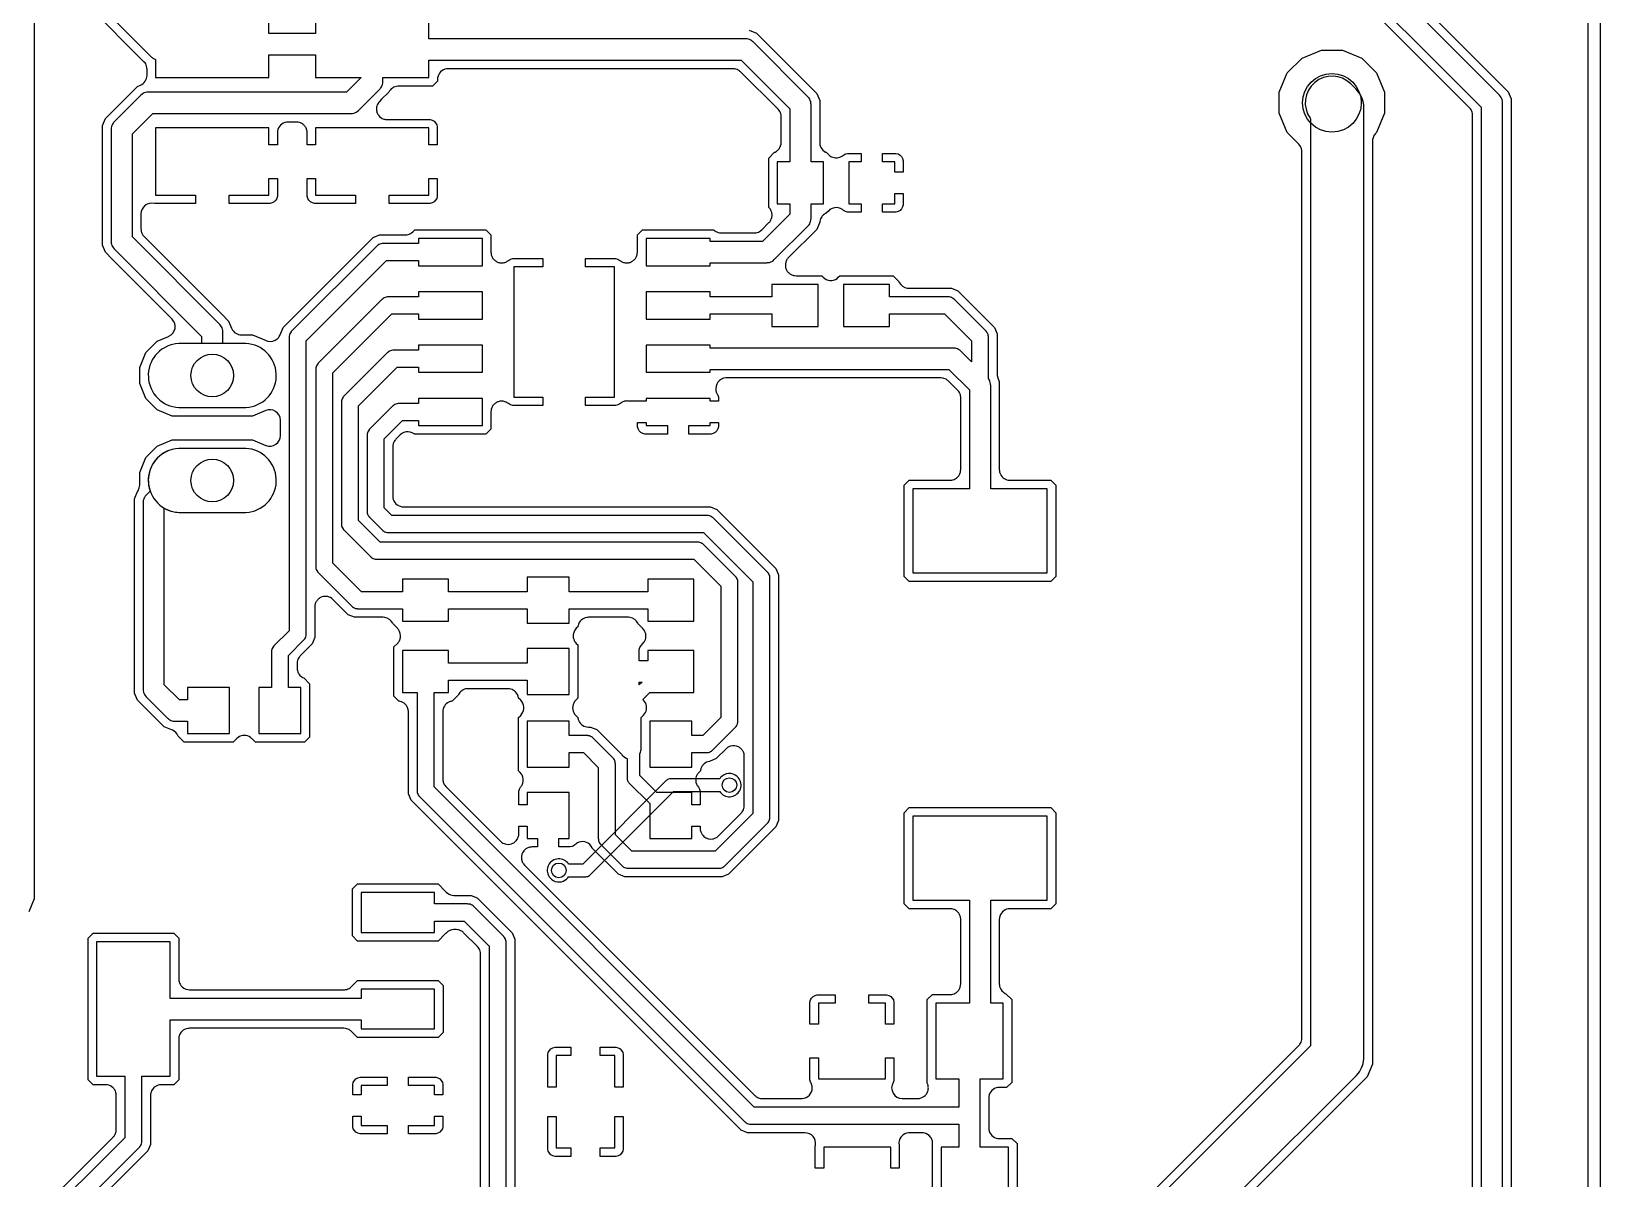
# Model space of a CAD drawing. Header units: millimetres. Extents: x 0 to 85.1, y 3.8 to 100.3.
# Drawn here: x 47.76 to 85.14, y 55.65 to 82.98 of the extents above; entities that cross this region are included whole.
import ezdxf

# ---------------------------------------------------------------- set-up
doc = ezdxf.new("R2010")
doc.units = ezdxf.units.MM

msp = doc.modelspace()

# ---------------------------------------------------------------- linework, layer by layer
at = {"layer": '16_copper'}
for points in [[(52.944, 74.028, 0.906347), (52.869, 75.545), (51.271, 75.545), (51.196, 75.538, 0.906347), (51.271, 74.021), (52.869, 74.021)], [(52.944, 71.528, 0.906347), (52.869, 73.045), (51.271, 73.045), (51.196, 73.038, 0.906347), (51.271, 71.521), (52.869, 71.521)], [(60.389, 62.724, 0.158385), (60.535, 62.813), (60.554, 62.84), (60.96, 62.84), (60.966, 62.84), (60.971, 62.84, 0.153128), (61.056, 62.874), (61.068, 62.884), (63.055, 64.872), (64.16, 64.872), (64.179, 64.845, 1), (64.599, 65.203), (64.568, 65.234, 0.414214), (64.179, 65.203), (64.16, 65.176), (62.992, 65.176), (62.986, 65.176), (62.981, 65.176, 0.153128), (62.896, 65.142), (62.884, 65.132), (60.897, 63.144), (60.554, 63.144), (60.535, 63.171, 1), (60.115, 62.813), (60.146, 62.782, 0.198912), (60.347, 62.717)]]:
    msp.add_lwpolyline(points, format="xyb", close=True, dxfattribs=at)
at = {"layer": '1_copper'}
for points in [[(84.841, 5.804), (84.841, 98.336)], [(47.83, 85.331), (47.83, 62.317), (47.702, 62.008)], [(79, 85.479), (82.939, 81.54), (83.009, 81.371), (83.009, 34.834)], [(78.635, 84.836), (82.296, 81.175), (82.296, 35.03)], [(54.53, 83.48), (54.53, 82.934), (53.42, 82.934), (53.42, 83.48)]]:
    msp.add_lwpolyline(points, dxfattribs=at)
for points in [[(82.804, 34.925), (82.804, 81.28), (82.802, 81.299), (82.801, 81.319, 0.118891), (82.756, 81.429), (82.73, 81.459), (82.73, 81.46), (82.73, 81.46), (78.92, 85.27)], [(82.091, 35.22), (82.091, 80.985), (82.089, 81.004), (82.088, 81.024, 0.118891), (82.043, 81.134), (82.017, 81.164), (82.017, 81.164), (82.017, 81.164), (78.624, 84.557)], [(69.229, 54.514), (69.229, 56.488), (69.227, 56.507), (69.226, 56.527, 0.079055), (69.201, 56.603), (69.192, 56.619), (69.181, 56.637, 0.199138), (69.015, 56.739), (68.975, 56.742, 0.00044), (68.975, 56.742), (68.68, 56.742), (68.667, 56.741), (68.654, 56.74, 0.185314), (68.492, 56.658), (68.483, 56.648), (68.479, 56.643), (68.475, 56.637, 0.18632), (68.429, 56.449), (68.433, 56.435), (68.434, 56.427), (68.434, 55.899), (68.234, 55.899), (68.234, 56.399), (66.634, 56.399), (66.634, 55.899), (66.434, 55.899), (66.434, 55.926), (66.434, 55.926), (66.434, 55.926), (66.434, 56.427), (66.436, 56.435), (66.439, 56.448, 0.461486), (66.188, 56.742), (64.816, 56.742), (64.666, 56.804), (56.804, 64.666), (56.742, 64.816), (56.742, 66.771), (56.74, 66.79), (56.739, 66.81, 0.039686), (56.729, 66.849), (56.722, 66.866), (56.714, 66.886, 0.000439), (56.714, 66.886), (56.705, 66.902), (56.694, 66.92, 0.000438), (56.693, 66.92), (56.682, 66.934), (56.668, 66.95, 0.139086), (56.547, 67.017), (56.528, 67.022), (56.528, 67.022), (56.528, 67.022), (56.517, 67.023), (56.395, 67.145), (56.395, 68.315), (56.48, 68.4), (56.494, 68.416), (56.506, 68.43), (56.506, 68.43), (56.506, 68.431, 0.078612), (56.542, 68.501), (56.547, 68.519), (56.552, 68.54, 0.199136), (56.507, 68.729), (56.481, 68.759, 0.000439), (56.48, 68.76), (56.375, 68.865), (56.368, 68.883, 0.240264), (56.181, 69.019), (56.141, 69.022, 0.00044), (56.141, 69.022), (55.457, 69.022), (55.307, 69.084), (54.944, 69.447), (54.929, 69.459), (54.914, 69.473), (54.914, 69.473), (54.914, 69.473, 0.281697), (54.649, 69.494), (54.633, 69.484), (54.615, 69.473), (54.615, 69.473), (54.615, 69.473), (54.601, 69.461), (54.585, 69.447, 0.000217), (54.585, 69.447), (54.573, 69.434), (54.559, 69.417), (54.559, 69.417), (54.559, 69.417, 0.078393), (54.523, 69.347), (54.523, 69.346), (54.523, 69.346, 0.039025), (54.513, 69.308), (54.513, 69.308), (54.513, 69.308), (54.51, 69.268, 0.000658), (54.51, 69.267), (54.51, 68.538), (54.448, 68.388), (54.165, 68.104), (54.152, 68.089), (54.139, 68.075, 0.118893), (54.093, 67.965), (54.09, 67.925), (54.09, 67.925), (54.09, 67.925), (54.09, 67.811, 0.118224), (54.118, 67.696), (54.128, 67.68), (54.138, 67.662, 0.110084), (54.229, 67.585), (54.247, 67.577), (54.387, 67.437), (54.387, 66.167), (54.267, 66.047), (53.097, 66.047), (53.012, 66.132), (52.997, 66.145), (52.982, 66.158, 0.325014), (52.683, 66.159), (52.653, 66.133, 0.000442), (52.652, 66.132), (52.567, 66.047), (51.397, 66.047), (51.261, 66.183), (51.258, 66.192, 0.199597), (51.12, 66.33), (50.921, 66.413), (50.284, 67.05), (50.214, 67.219), (50.214, 71.846), (50.286, 72.021), (50.292, 72.027, 0.118893), (50.338, 72.137), (50.341, 72.177, 0.000218), (50.341, 72.177), (50.341, 72.475), (50.488, 72.831), (50.76, 73.103), (51.116, 73.25), (53.024, 73.25), (53.343, 73.118), (53.352, 73.115, 0.522178), (53.694, 73.353), (53.694, 73.713), (53.693, 73.723, 0.522167), (53.343, 73.948), (53.024, 73.816), (51.116, 73.816), (50.76, 73.963), (50.488, 74.235), (50.341, 74.591), (50.341, 74.975), (50.488, 75.331), (50.76, 75.603), (51.029, 75.714), (51.038, 75.719, 0.522205), (51.111, 76.128), (49.687, 77.553), (49.687, 77.553), (49.522, 77.718), (49.452, 77.887), (49.452, 80.736), (49.522, 80.905), (49.763, 81.146), (49.763, 81.146), (49.763, 81.146), (50.121, 81.504), (50.286, 81.669), (50.358, 81.699, 0.303353), (50.515, 81.934), (50.515, 82.081), (50.513, 82.1), (50.512, 82.12, 0.118891), (50.467, 82.23), (50.441, 82.26), (50.441, 82.26), (50.441, 82.26), (49.141, 83.56)], [(49.35, 83.64), (50.62, 82.37), (50.635, 82.358), (50.65, 82.345, 0.077814), (50.72, 82.309), (50.72, 81.88), (53.42, 81.88), (53.42, 82.426), (54.53, 82.426), (54.53, 81.88), (55.613, 81.88), (55.267, 81.534), (50.546, 81.534), (50.527, 81.532), (50.507, 81.531, 0.118891), (50.397, 81.486), (50.367, 81.46), (50.366, 81.46), (50.366, 81.46), (49.731, 80.825), (49.719, 80.81), (49.706, 80.795, 0.118893), (49.66, 80.685), (49.657, 80.645, 0.000218), (49.657, 80.645), (49.657, 77.978), (49.659, 77.959), (49.66, 77.939, 0.118891), (49.705, 77.829), (49.731, 77.799), (49.731, 77.798), (49.731, 77.798), (51.816, 75.714), (51.816, 75.545), (51.271, 75.545), (51.196, 75.538, 0.906347), (51.271, 74.021), (52.869, 74.021), (52.944, 74.028, 0.906347), (52.869, 75.545), (52.324, 75.545), (52.324, 75.819), (52.322, 75.838), (52.321, 75.858, 0.118891), (52.276, 75.968), (52.25, 75.998), (52.25, 75.999), (52.25, 75.999), (50.165, 78.083), (50.165, 80.54), (50.651, 81.026), (55.372, 81.026), (55.391, 81.028), (55.411, 81.029, 0.118891), (55.521, 81.074), (55.551, 81.1), (55.552, 81.1), (55.552, 81.1), (56.06, 81.608), (56.072, 81.623), (56.085, 81.638, 0.118893), (56.131, 81.748), (56.134, 81.788, 0.000218), (56.134, 81.788), (56.134, 81.88), (57.23, 81.88), (57.23, 82.296), (64.665, 82.296), (65.825, 81.136), (65.825, 79.875), (65.529, 79.875), (65.529, 78.875), (65.825, 78.875), (65.825, 78.63), (65.173, 77.978), (63.927, 77.978), (63.927, 78.049), (62.402, 78.049), (62.402, 77.399), (63.927, 77.399), (63.927, 77.47), (65.278, 77.47), (65.297, 77.472), (65.317, 77.473, 0.118891), (65.427, 77.518), (65.457, 77.544), (65.458, 77.544), (65.458, 77.544), (66.259, 78.345), (66.271, 78.36), (66.284, 78.375, 0.118893), (66.33, 78.485), (66.333, 78.525, 0.000218), (66.333, 78.525), (66.333, 78.875), (66.629, 78.875), (66.629, 79.875), (66.333, 79.875), (66.333, 81.241), (66.331, 81.26), (66.33, 81.28, 0.118891), (66.285, 81.39), (66.259, 81.42), (66.259, 81.421), (66.259, 81.421), (64.95, 82.73), (64.935, 82.742), (64.92, 82.755, 0.118893), (64.81, 82.801), (64.77, 82.804, 0.000218), (64.77, 82.804), (57.23, 82.804), (57.23, 83.48)], [(64.861, 83.009), (65.03, 82.939), (66.468, 81.501), (66.538, 81.332), (66.538, 80.334), (66.54, 80.314), (66.541, 80.295, 0.039686), (66.55, 80.256), (66.558, 80.238), (66.565, 80.219, 0.146785), (66.676, 80.108), (66.693, 80.101), (66.753, 80.041), (66.769, 80.028), (66.783, 80.015, 0.000375), (66.783, 80.015), (66.801, 80.004), (66.817, 79.995), (66.817, 79.994), (66.817, 79.994, 0.263072), (67.081, 80.015), (67.081, 80.015), (67.082, 80.015), (67.103, 80.033), (67.152, 80.061), (67.203, 80.075), (67.525, 80.075), (67.525, 79.875), (67.229, 79.875), (67.229, 78.875), (67.525, 78.875), (67.525, 78.675), (67.203, 78.675), (67.152, 78.689), (67.103, 78.717), (67.098, 78.721), (67.082, 78.735, 0.078614), (67.012, 78.771), (67.011, 78.771), (67.011, 78.771, 0.239364), (66.784, 78.735), (66.784, 78.735), (66.784, 78.735), (66.753, 78.709, 0.000461), (66.753, 78.709), (66.693, 78.649), (66.677, 78.643, 0.059005), (66.628, 78.609), (66.613, 78.596), (66.613, 78.596), (66.613, 78.596, 0.035506), (66.587, 78.566), (66.587, 78.566), (66.587, 78.566, 0.111223), (66.541, 78.456), (66.54, 78.438), (66.468, 78.265), (65.796, 77.593), (65.782, 77.577), (65.77, 77.563), (65.77, 77.562), (65.77, 77.562, 0.078614), (65.734, 77.492), (65.729, 77.471), (65.725, 77.453, 0.039468), (65.721, 77.413), (65.723, 77.391), (65.724, 77.374, 0.078613), (65.749, 77.298), (65.749, 77.298), (65.749, 77.298, 0.039027), (65.769, 77.264), (65.77, 77.264), (65.77, 77.264, 0.039026), (65.795, 77.234), (65.795, 77.234), (65.795, 77.234, 0.039027), (65.825, 77.208), (65.826, 77.208), (65.826, 77.208), (65.84, 77.199), (65.859, 77.187, 0.039245), (65.896, 77.172), (65.896, 77.172), (65.896, 77.172, 0.039025), (65.935, 77.162), (65.935, 77.162), (65.935, 77.162), (65.975, 77.159, 0.000658), (65.975, 77.159), (66.587, 77.159), (66.622, 77.124, 0.368468), (66.951, 77.097), (66.981, 77.123, 0.000442), (66.982, 77.124), (67.017, 77.159), (68.287, 77.159), (68.427, 77.019), (68.434, 77.001, 0.240264), (68.621, 76.865), (68.661, 76.862, 0.00044), (68.661, 76.862), (69.677, 76.862), (69.827, 76.8), (70.704, 75.923), (70.766, 75.773), (70.766, 74.813), (70.767, 74.804, 0.088975), (70.786, 74.716), (70.817, 74.64), (70.817, 72.542), (70.819, 72.522), (70.82, 72.503, 0.000439), (70.82, 72.502), (70.825, 72.482), (70.829, 72.464, 0.282171), (71.031, 72.291), (71.071, 72.288, 0.00044), (71.071, 72.288), (72.043, 72.288), (72.163, 72.168), (72.163, 69.998), (72.043, 69.878), (68.673, 69.878), (68.553, 69.998), (68.553, 72.168), (68.673, 72.288), (69.645, 72.288), (69.665, 72.29), (69.684, 72.291, 0.11867), (69.794, 72.336), (69.808, 72.348), (69.824, 72.362, 0.039688), (69.85, 72.392), (69.86, 72.408), (69.871, 72.426, 0.079053), (69.896, 72.502), (69.899, 72.542, 0.00044), (69.899, 72.542), (69.899, 74.254), (69.897, 74.273), (69.896, 74.293, 0.118891), (69.851, 74.403), (69.825, 74.433), (69.825, 74.433), (69.825, 74.433), (69.607, 74.651), (69.592, 74.663), (69.578, 74.676, 0.118893), (69.468, 74.722), (69.428, 74.725, 0.000218), (69.428, 74.725), (64.317, 74.725), (64.31, 74.724), (64.304, 74.725, 0.460419), (64.068, 74.419), (64.072, 74.406), (64.075, 74.393, 0.035764), (64.09, 74.356), (64.092, 74.354), (64.092, 74.353), (64.094, 74.349), (64.097, 74.344), (64.113, 74.316), (64.126, 74.265), (64.126, 74.168), (63.927, 74.168), (63.927, 74.239), (62.402, 74.239), (62.402, 74.168), (62.009, 74.168), (62.008, 74.168), (61.988, 74.173), (61.988, 74.173), (61.988, 74.173), (61.97, 74.175), (61.948, 74.176, 0.000118), (61.948, 74.176), (61.931, 74.175), (61.908, 74.173), (61.908, 74.173), (61.908, 74.173, 0.037084), (61.87, 74.164), (61.87, 74.164), (61.87, 74.164), (61.848, 74.155), (61.833, 74.149), (61.833, 74.149), (61.833, 74.149), (61.814, 74.137), (61.799, 74.128, 0.000123), (61.799, 74.128), (61.778, 74.111), (61.729, 74.083), (61.678, 74.069), (60.96, 74.069), (60.96, 74.269), (61.652, 74.269), (61.652, 77.369), (60.96, 77.369), (60.96, 77.569), (61.678, 77.569), (61.729, 77.555), (61.781, 77.525), (61.793, 77.515), (61.793, 77.515), (61.793, 77.515, 0.03906), (61.827, 77.494), (61.827, 77.494), (61.827, 77.494), (61.844, 77.487), (61.864, 77.479), (61.864, 77.479), (61.864, 77.479, 0.03906), (61.902, 77.47), (61.902, 77.47), (61.903, 77.47, 0.039246), (61.942, 77.467), (61.961, 77.468), (61.982, 77.47), (61.982, 77.47), (61.982, 77.47), (61.999, 77.474), (62.02, 77.479), (62.021, 77.479), (62.021, 77.479, 0.039059), (62.057, 77.494), (62.057, 77.494), (62.057, 77.494, 0.039062), (62.091, 77.515), (62.091, 77.515), (62.091, 77.515, 0.039246), (62.122, 77.541), (62.133, 77.553), (62.148, 77.571), (62.148, 77.571), (62.148, 77.571), (62.156, 77.584), (62.168, 77.605), (62.169, 77.605), (62.169, 77.605), (62.175, 77.621), (62.184, 77.641, 0.039245), (62.193, 77.68), (62.193, 77.68), (62.193, 77.68), (62.197, 77.72, 0.000692), (62.197, 77.721), (62.197, 78.134), (62.317, 78.254), (64.012, 78.254), (64.023, 78.245), (64.038, 78.232, 0.118893), (64.148, 78.186), (64.187, 78.183, 0.000218), (64.188, 78.183), (64.983, 78.183), (65.002, 78.185), (65.022, 78.186, 0.118891), (65.132, 78.231), (65.162, 78.257), (65.162, 78.257), (65.162, 78.257), (65.33, 78.425), (65.343, 78.44), (65.355, 78.455, 0.039247), (65.376, 78.489), (65.376, 78.489), (65.377, 78.489, 0.078615), (65.401, 78.565), (65.403, 78.583), (65.404, 78.604, 0.039245), (65.401, 78.644), (65.401, 78.644), (65.401, 78.644, 0.07818), (65.377, 78.719), (65.377, 78.719), (65.377, 78.72, 0.039245), (65.356, 78.754), (65.33, 78.784), (65.33, 78.784), (65.33, 78.784), (65.324, 78.79), (65.324, 79.96), (65.465, 80.101), (65.481, 80.107, 0.039686), (65.515, 80.128), (65.529, 80.14), (65.545, 80.154, 0.158654), (65.617, 80.294), (65.62, 80.334, 0.00044), (65.62, 80.334), (65.62, 80.946), (65.619, 80.964), (65.617, 80.985, 0.118891), (65.572, 81.095), (65.546, 81.125), (65.546, 81.125), (65.546, 81.125), (64.654, 82.017), (64.639, 82.029), (64.625, 82.042, 0.118893), (64.515, 82.088), (64.475, 82.091, 0.000218), (64.475, 82.091), (57.689, 82.091), (57.669, 82.089), (57.65, 82.088, 0.325016), (57.438, 81.877), (57.435, 81.837, 0.00044), (57.435, 81.837), (57.435, 81.795), (57.315, 81.675), (56.5, 81.675), (56.49, 81.674, 0.127905), (56.368, 81.638), (56.359, 81.632, 0.119853), (56.274, 81.537), (56.271, 81.529), (56.104, 81.363), (56.104, 81.363), (56.055, 81.314), (56.041, 81.297), (56.029, 81.284), (56.029, 81.283), (56.029, 81.283, 0.118001), (55.984, 81.174), (55.984, 81.174), (55.983, 81.174, 0.078611), (55.983, 81.095), (55.988, 81.073), (55.993, 81.056, 0.00022), (55.993, 81.056), (56.001, 81.036), (56.008, 81.019), (56.008, 81.019), (56.008, 81.019, 0.039027), (56.028, 80.985), (56.029, 80.985), (56.029, 80.985, 0.15798), (56.155, 80.893), (56.155, 80.893), (56.155, 80.893, 0.039025), (56.194, 80.883), (56.194, 80.883), (56.194, 80.883), (56.234, 80.88, 0.000658), (56.234, 80.88), (57.256, 80.88), (57.307, 80.866), (57.353, 80.84), (57.39, 80.803), (57.416, 80.757), (57.43, 80.706), (57.43, 80.28), (57.23, 80.28), (57.23, 80.68), (54.53, 80.68), (54.53, 80.28), (54.33, 80.28), (54.33, 80.567), (54.329, 80.585), (54.327, 80.606, 0.079055), (54.302, 80.682), (54.293, 80.698), (54.282, 80.716, 0.039684), (54.256, 80.746), (54.242, 80.758), (54.226, 80.772, 0.118668), (54.116, 80.818), (54.076, 80.821, 0.00044), (54.076, 80.821), (53.874, 80.821), (53.854, 80.819), (53.835, 80.818, 0.325016), (53.623, 80.607), (53.62, 80.567, 0.00044), (53.62, 80.567), (53.62, 80.28), (53.42, 80.28), (53.42, 80.68), (50.72, 80.68), (50.72, 79.08), (51.67, 79.08), (51.67, 78.88), (50.694, 78.88), (50.69, 78.881, 0.493154), (50.37, 78.636), (50.37, 78.273), (50.372, 78.254), (50.373, 78.234, 0.039904), (50.382, 78.195), (50.39, 78.176), (50.397, 78.159, 0.039907), (50.418, 78.124), (50.444, 78.094), (50.444, 78.094), (50.444, 78.094), (52.294, 76.244), (52.294, 76.244), (52.459, 76.079), (52.53, 75.907), (52.535, 75.898, 0.292977), (52.765, 75.75), (53.024, 75.75), (53.353, 75.614), (53.372, 75.608), (53.39, 75.602, 0.239798), (53.614, 75.655), (53.615, 75.655), (53.615, 75.655, 0.078614), (53.666, 75.716), (53.685, 75.751, 0.00044), (53.685, 75.751), (53.756, 75.923), (55.903, 78.07), (56.053, 78.132), (56.666, 78.132), (56.685, 78.134), (56.705, 78.135, 0.118891), (56.815, 78.181), (56.845, 78.206), (56.845, 78.207), (56.845, 78.207), (56.893, 78.254), (58.587, 78.254), (58.707, 78.134), (58.707, 77.721), (58.709, 77.697), (58.711, 77.681), (58.711, 77.681), (58.711, 77.681), (58.716, 77.659), (58.72, 77.642), (58.72, 77.642), (58.72, 77.642, 0.036814), (58.735, 77.606), (58.735, 77.605), (58.735, 77.605), (58.745, 77.59), (58.756, 77.572), (58.756, 77.571), (58.756, 77.571, 0.073789), (58.812, 77.515), (58.831, 77.504), (58.846, 77.494), (58.846, 77.494), (58.846, 77.494, 0.074047), (58.921, 77.47), (58.921, 77.47), (58.921, 77.47), (58.94, 77.468), (58.961, 77.467, 0.037557), (59.001, 77.47), (59.001, 77.47), (59.001, 77.47), (59.022, 77.475), (59.039, 77.479), (59.039, 77.479), (59.039, 77.479), (59.059, 77.487), (59.076, 77.494), (59.076, 77.494), (59.076, 77.494), (59.095, 77.505), (59.11, 77.515), (59.11, 77.515), (59.11, 77.515), (59.123, 77.525), (59.175, 77.555), (59.226, 77.569), (59.944, 77.569), (59.944, 77.369), (59.252, 77.369), (59.252, 74.269), (59.944, 74.269), (59.944, 74.069), (59.226, 74.069), (59.175, 74.083), (59.123, 74.113), (59.111, 74.123), (59.111, 74.123), (59.111, 74.123), (59.096, 74.132), (59.077, 74.144), (59.077, 74.144), (59.077, 74.144), (59.061, 74.15), (59.04, 74.159), (59.04, 74.159), (59.04, 74.159, 0.03906), (59.002, 74.168), (59.002, 74.168), (59.001, 74.168, 0.039246), (58.962, 74.171), (58.943, 74.17), (58.922, 74.168), (58.922, 74.168), (58.922, 74.168), (58.905, 74.164), (58.884, 74.159), (58.883, 74.159), (58.883, 74.159, 0.039059), (58.847, 74.144), (58.847, 74.144), (58.847, 74.144), (58.828, 74.133), (58.813, 74.123), (58.813, 74.123), (58.813, 74.123, 0.078426), (58.756, 74.067), (58.756, 74.067), (58.756, 74.067), (58.747, 74.053), (58.736, 74.033), (58.735, 74.033), (58.735, 74.033, 0.039247), (58.72, 73.997), (58.715, 73.976), (58.711, 73.958), (58.711, 73.958), (58.711, 73.958), (58.707, 73.918, 0.000692), (58.707, 73.917), (58.707, 73.504), (58.587, 73.384), (56.89, 73.384), (56.877, 73.395), (56.877, 73.395), (56.877, 73.395, 0.198233), (56.688, 73.441), (56.688, 73.441), (56.688, 73.441, 0.118226), (56.578, 73.396), (56.548, 73.37, 0.000439), (56.548, 73.37), (56.442, 73.264), (56.43, 73.25), (56.417, 73.234, 0.118896), (56.371, 73.124), (56.368, 73.085, 0.000215), (56.368, 73.085), (56.368, 71.909), (56.37, 71.889), (56.371, 71.87, 0.325016), (56.582, 71.658), (56.622, 71.655, 0.00044), (56.622, 71.655), (63.938, 71.655), (64.088, 71.593), (64.238, 71.443), (64.238, 71.442), (65.346, 70.334), (65.497, 70.184), (65.559, 70.034), (65.559, 64.181), (65.497, 64.031), (64.366, 62.9), (64.216, 62.838), (61.895, 62.838), (61.745, 62.9), (61.122, 63.523), (61.118, 63.531, 0.390885), (60.8, 63.663), (60.791, 63.66, 0.091534), (60.708, 63.605), (60.694, 63.591), (60.648, 63.565), (60.597, 63.551), (60.325, 63.551), (60.325, 63.751), (60.571, 63.751), (60.571, 64.851), (59.571, 64.851), (59.571, 64.555), (59.371, 64.555), (59.371, 64.562), (59.371, 64.562), (59.371, 64.562), (59.371, 64.877), (59.385, 64.928), (59.413, 64.977), (59.418, 64.983), (59.431, 64.998, 0.039661), (59.452, 65.032), (59.459, 65.049), (59.467, 65.068), (59.467, 65.069), (59.467, 65.069, 0.198683), (59.452, 65.262), (59.442, 65.278), (59.431, 65.296), (59.431, 65.296), (59.431, 65.296), (59.405, 65.327, 0.000461), (59.405, 65.327), (59.366, 65.366), (59.366, 66.636), (59.416, 66.686, 0.368468), (59.442, 67.014), (59.416, 67.045, 0.000442), (59.416, 67.045), (59.364, 67.097), (59.363, 67.107, 0.158654), (59.292, 67.247), (59.278, 67.259), (59.262, 67.273, 0.118668), (59.152, 67.319), (59.112, 67.322, 0.00044), (59.112, 67.322), (58.159, 67.322), (58.139, 67.32), (58.12, 67.319, 0.079055), (58.044, 67.294), (58.027, 67.284), (58.01, 67.274), (58.01, 67.273), (58.01, 67.273, 0.109678), (57.933, 67.183), (57.925, 67.165), (57.783, 67.023), (57.773, 67.022, 0.000386), (57.773, 67.022), (57.753, 67.017), (57.734, 67.013, 0.282171), (57.561, 66.811), (57.558, 66.771, 0.00044), (57.558, 66.771), (57.558, 65.171), (57.56, 65.152), (57.561, 65.132, 0.00066), (57.561, 65.132), (57.566, 65.111), (57.57, 65.094, 0.079276), (57.607, 65.022), (57.632, 64.992), (57.633, 64.992), (57.633, 64.992), (58.937, 63.687), (58.953, 63.674), (58.967, 63.661), (58.968, 63.661), (58.968, 63.661, 0.118003), (59.077, 63.616), (59.077, 63.616), (59.077, 63.616, 0.157979), (59.232, 63.64), (59.232, 63.64), (59.232, 63.64, 0.039027), (59.266, 63.661), (59.266, 63.661), (59.266, 63.661), (59.279, 63.672), (59.296, 63.686, 0.000222), (59.296, 63.687), (59.308, 63.7), (59.322, 63.717, 0.00022), (59.322, 63.717), (59.331, 63.731), (59.343, 63.75, 0.039245), (59.358, 63.787), (59.358, 63.787), (59.358, 63.787, 0.039025), (59.368, 63.826), (59.368, 63.826), (59.368, 63.826), (59.371, 63.866, 0.000658), (59.371, 63.866), (59.371, 64.047), (59.571, 64.047), (59.571, 63.751), (59.817, 63.751), (59.817, 63.551), (59.686, 63.551), (59.667, 63.549), (59.647, 63.548, 0.078613), (59.571, 63.523), (59.571, 63.523), (59.571, 63.523), (59.556, 63.514), (59.538, 63.503, 0.118448), (59.46, 63.413), (59.452, 63.392), (59.445, 63.376), (59.445, 63.376), (59.445, 63.376), (59.44, 63.355), (59.436, 63.337, 0.078833), (59.436, 63.258), (59.441, 63.235), (59.445, 63.219), (59.445, 63.219), (59.445, 63.219), (59.454, 63.198), (59.46, 63.182), (59.46, 63.182), (59.46, 63.182), (59.471, 63.163), (59.48, 63.148, 0.00022), (59.481, 63.148), (59.506, 63.118, 0.000659), (59.507, 63.117), (64.992, 57.633), (65.007, 57.62), (65.021, 57.607, 0.118893), (65.131, 57.561), (65.171, 57.558, 0.000218), (65.171, 57.558), (66.107, 57.558), (66.114, 57.559), (66.12, 57.559, 0.406221), (66.361, 57.818), (66.361, 57.825), (66.359, 57.838), (66.358, 57.851, 0.080135), (66.33, 57.933), (66.327, 57.939), (66.321, 57.951), (66.307, 58.002), (66.307, 58.528), (66.507, 58.528), (66.507, 58.028), (68.107, 58.028), (68.107, 58.528), (68.307, 58.528), (68.307, 58.002), (68.293, 57.951), (68.287, 57.939, 0.57737), (68.507, 57.558), (68.874, 57.558), (68.894, 57.56), (68.913, 57.561), (68.913, 57.561), (68.913, 57.561), (68.934, 57.566), (68.952, 57.571), (68.952, 57.571), (68.952, 57.571, 0.157994), (69.079, 57.663), (69.079, 57.663), (69.079, 57.663, 0.03904), (69.1, 57.696), (69.1, 57.697), (69.1, 57.697, 0.039042), (69.115, 57.733), (69.115, 57.733), (69.115, 57.733, 0.039041), (69.124, 57.772), (69.124, 57.772), (69.124, 57.772), (69.126, 57.791), (69.128, 57.812, 0.000203), (69.128, 57.812), (69.126, 57.83), (69.125, 57.851, 0.000187), (69.125, 57.851), (69.12, 57.872), (69.115, 57.89, 0.000188), (69.115, 57.89), (69.108, 57.908), (69.102, 57.923), (69.102, 59.913), (69.222, 60.033), (69.645, 60.033), (69.665, 60.035), (69.684, 60.036, 0.11867), (69.794, 60.081), (69.808, 60.093), (69.824, 60.107, 0.158654), (69.896, 60.247), (69.899, 60.287, 0.00044), (69.899, 60.287), (69.899, 61.824), (69.897, 61.843), (69.896, 61.863, 0.079055), (69.871, 61.939), (69.862, 61.955), (69.851, 61.973, 0.039684), (69.825, 62.003), (69.811, 62.015), (69.795, 62.029, 0.118668), (69.685, 62.075), (69.645, 62.078, 0.00044), (69.645, 62.078), (68.673, 62.078), (68.553, 62.198), (68.553, 64.368), (68.673, 64.488), (72.043, 64.488), (72.163, 64.368), (72.163, 62.198), (72.043, 62.078), (71.071, 62.078), (71.051, 62.076), (71.032, 62.075, 0.325016), (70.82, 61.864), (70.817, 61.824, 0.00044), (70.817, 61.824), (70.817, 60.287), (70.819, 60.267), (70.82, 60.248, 0.000439), (70.82, 60.247), (70.825, 60.228), (70.829, 60.209, 0.183977), (70.955, 60.061), (70.97, 60.055), (71.112, 59.913), (71.112, 57.943), (70.992, 57.823), (70.82, 57.823), (70.8, 57.821), (70.781, 57.82, 0.325016), (70.569, 57.609), (70.566, 57.569, 0.00044), (70.566, 57.569), (70.566, 56.858), (70.568, 56.837), (70.569, 56.819, 0.325016), (70.78, 56.607), (70.82, 56.604, 0.00044), (70.82, 56.604), (71.119, 56.604), (71.239, 56.484), (71.239, 54.514)], [(67.868, 48.736), (77.953, 58.821), (77.965, 58.836), (77.978, 58.85, 0.118893), (78.024, 58.96), (78.027, 59, 0.000218), (78.027, 59), (78.027, 80.113), (78.026, 80.132), (78.024, 80.152, 0.118891), (77.979, 80.262), (77.953, 80.292), (77.953, 80.292), (77.953, 80.293), (77.676, 80.569), (77.485, 81.03), (77.485, 81.53), (77.676, 81.991), (78.029, 82.344), (78.49, 82.535), (78.99, 82.535), (79.451, 82.344), (79.804, 81.991), (79.995, 81.53), (79.995, 81.03), (79.804, 80.569), (79.781, 80.547, 0.158205), (79.71, 80.407), (79.707, 80.367, 0.000218), (79.707, 80.367), (79.707, 58.38), (79.579, 58.071), (76.733, 55.225)], [(76.454, 55.236), (79.316, 58.098), (79.321, 58.104), (79.327, 58.109, 0.1754), (79.501, 58.505), (79.502, 58.547), (79.502, 81.153), (79.502, 81.161), (79.502, 81.169, 0.1754), (79.345, 81.572), (79.316, 81.602), (79.189, 81.729, 0.920725), (78.223, 80.911), (78.232, 80.9), (78.232, 58.81), (68.131, 48.709)], [(71.034, 54.599), (71.034, 56.399), (70.361, 56.399), (70.361, 58.028), (70.907, 58.028), (70.907, 59.828), (70.612, 59.828), (70.612, 62.283), (71.958, 62.283), (71.958, 64.283), (68.758, 64.283), (68.758, 62.283), (70.104, 62.283), (70.104, 59.828), (69.307, 59.828), (69.307, 58.028), (69.853, 58.028), (69.853, 57.353), (64.981, 57.353), (57.353, 64.981), (57.353, 67.23), (57.7, 67.23), (57.7, 67.527), (59.571, 67.527), (59.571, 67.18), (60.571, 67.18), (60.571, 68.28), (59.571, 68.28), (59.571, 67.933), (57.7, 67.933), (57.7, 68.23), (56.6, 68.23), (56.6, 67.23), (56.947, 67.23), (56.947, 64.897), (56.948, 64.887), (56.948, 64.877, 0.132342), (56.985, 64.778), (56.991, 64.772, 0.018024), (57, 64.76), (57.006, 64.753), (64.753, 57.006), (64.761, 57), (64.768, 56.993, 0.132344), (64.865, 56.949), (64.873, 56.949, 0.018059), (64.888, 56.948), (64.897, 56.947), (69.853, 56.947), (69.853, 56.399), (69.434, 56.399), (69.434, 54.599)], [(58.459, 54.844), (58.459, 61.001), (58.457, 61.02), (58.456, 61.04, 0.118891), (58.41, 61.15), (58.385, 61.18, 0.000222), (58.384, 61.18), (58.057, 61.507), (58.043, 61.52), (58.028, 61.533, 0.039907), (57.993, 61.554), (57.975, 61.561), (57.957, 61.569), (57.957, 61.569), (57.956, 61.569, 0.035696), (57.918, 61.579), (57.878, 61.582, 0.000207), (57.878, 61.582), (57.824, 61.582, 0.196588), (57.645, 61.508), (57.632, 61.493), (57.627, 61.487), (57.45, 61.31), (55.53, 61.31), (55.41, 61.43), (55.41, 62.55), (55.53, 62.67), (57.45, 62.67), (57.627, 62.493), (57.631, 62.488), (57.644, 62.473, 0.158654), (57.784, 62.401), (57.824, 62.398, 0.00044), (57.824, 62.398), (58.233, 62.398), (58.383, 62.336), (59.062, 61.657), (59.063, 61.657), (59.213, 61.506), (59.275, 61.356), (59.275, 55.199)], [(59.07, 55.009), (59.07, 61.275), (59.069, 61.285), (59.069, 61.295, 0.132342), (59.032, 61.394), (59.026, 61.4, 0.018024), (59.017, 61.412), (59.011, 61.419), (58.296, 62.134), (58.288, 62.14), (58.281, 62.147, 0.132344), (58.184, 62.191), (58.176, 62.191, 0.018059), (58.161, 62.192), (58.152, 62.193), (57.365, 62.193), (57.365, 62.465), (55.615, 62.465), (55.615, 61.515), (57.365, 61.515), (57.365, 61.787), (58.068, 61.787), (58.664, 61.191), (58.664, 54.925)], [(47.835, 54.763), (49.707, 56.635), (49.72, 56.65), (49.733, 56.664, 0.118893), (49.779, 56.774), (49.782, 56.814, 0.000218), (49.782, 56.814), (49.782, 57.631), (49.78, 57.65), (49.779, 57.67, 0.039686), (49.769, 57.709), (49.762, 57.726), (49.754, 57.746, 0.000439), (49.754, 57.746), (49.745, 57.762), (49.734, 57.78, 0.000438), (49.733, 57.78), (49.722, 57.794), (49.708, 57.81, 0.158654), (49.568, 57.882), (49.528, 57.885, 0.00044), (49.528, 57.885), (49.23, 57.885), (49.11, 58.005), (49.11, 61.375), (49.23, 61.495), (51.15, 61.495), (51.27, 61.375), (51.27, 60.403), (51.272, 60.383), (51.273, 60.364, 0.118226), (51.318, 60.254), (51.318, 60.254), (51.318, 60.254, 0.198683), (51.484, 60.152), (51.524, 60.149, 0.00044), (51.524, 60.149), (55.204, 60.149), (55.223, 60.151), (55.243, 60.152, 0.118891), (55.353, 60.197), (55.383, 60.223, 0.000222), (55.383, 60.223), (55.53, 60.37), (57.45, 60.37), (57.57, 60.25), (57.57, 59.13), (57.45, 59.01), (55.53, 59.01), (55.383, 59.157), (55.369, 59.169), (55.354, 59.182, 0.118889), (55.244, 59.228), (55.204, 59.231, 0.000221), (55.204, 59.231), (51.524, 59.231), (51.504, 59.229), (51.485, 59.228, 0.325016), (51.273, 59.017), (51.27, 58.977, 0.00044), (51.27, 58.977), (51.27, 58.005), (51.15, 57.885), (50.852, 57.885), (50.833, 57.883), (50.813, 57.882, 0.282173), (50.611, 57.71), (50.606, 57.689), (50.601, 57.672, 0.000439), (50.601, 57.671), (50.598, 57.631, 0.00044), (50.598, 57.631), (50.598, 56.459), (50.536, 56.309), (48.687, 54.46)], [(48.217, 54.28), (50.334, 56.396), (50.34, 56.404), (50.347, 56.411, 0.132344), (50.391, 56.508), (50.391, 56.516, 0.018059), (50.392, 56.531), (50.393, 56.54), (50.393, 58.09), (51.065, 58.09), (51.065, 59.436), (55.615, 59.436), (55.615, 59.215), (57.365, 59.215), (57.365, 60.165), (55.615, 60.165), (55.615, 59.944), (51.065, 59.944), (51.065, 61.29), (49.315, 61.29), (49.315, 58.09), (49.987, 58.09), (49.987, 56.624), (47.846, 54.483)]]:
    msp.add_lwpolyline(points, format="xyb", dxfattribs=at)
for points in [[(68.329, 79.629), (68.329, 79.875), (68.033, 79.875), (68.033, 80.075), (68.355, 80.075), (68.406, 80.061), (68.452, 80.035), (68.489, 79.998), (68.515, 79.952), (68.529, 79.901), (68.529, 79.629)], [(52.47, 79.08), (53.42, 79.08), (53.42, 79.48), (53.62, 79.48), (53.62, 79.054), (53.606, 79.003), (53.58, 78.957), (53.543, 78.92), (53.497, 78.894), (53.446, 78.88), (52.47, 78.88)], [(54.504, 78.88), (54.453, 78.894), (54.407, 78.92), (54.37, 78.957), (54.344, 79.003), (54.33, 79.054), (54.33, 79.48), (54.53, 79.48), (54.53, 79.08), (55.48, 79.08), (55.48, 78.88)], [(56.28, 79.08), (57.23, 79.08), (57.23, 79.48), (57.43, 79.48), (57.43, 79.054), (57.416, 79.003), (57.39, 78.957), (57.353, 78.92), (57.307, 78.894), (57.256, 78.88), (56.28, 78.88)], [(68.033, 78.675), (68.033, 78.875), (68.329, 78.875), (68.329, 79.121), (68.529, 79.121), (68.529, 78.849), (68.515, 78.798), (68.489, 78.752), (68.452, 78.715), (68.406, 78.689), (68.355, 78.675)], [(66.502, 76.954), (65.402, 76.954), (65.402, 76.657), (63.927, 76.657), (63.927, 76.779), (62.402, 76.779), (62.402, 76.129), (63.927, 76.129), (63.927, 76.251), (65.402, 76.251), (65.402, 75.954), (66.502, 75.954)], [(62.375, 73.389), (62.324, 73.403), (62.279, 73.429), (62.241, 73.466), (62.215, 73.512), (62.202, 73.563), (62.202, 73.66), (62.402, 73.66), (62.402, 73.589), (62.91, 73.589), (62.91, 73.389)], [(63.418, 73.389), (63.418, 73.589), (63.927, 73.589), (63.927, 73.66), (64.126, 73.66), (64.126, 73.563), (64.113, 73.512), (64.087, 73.466), (64.049, 73.429), (64.004, 73.403), (63.953, 73.389)], [(62.242, 67.411), (62.242, 67.476), (62.307, 67.476)], [(66.307, 59.328), (66.307, 59.854), (66.321, 59.905), (66.347, 59.951), (66.384, 59.988), (66.43, 60.014), (66.481, 60.028), (66.907, 60.028), (66.907, 59.828), (66.507, 59.828), (66.507, 59.328)], [(68.107, 59.328), (68.107, 59.828), (67.707, 59.828), (67.707, 60.028), (68.133, 60.028), (68.184, 60.014), (68.23, 59.988), (68.267, 59.951), (68.293, 59.905), (68.307, 59.854), (68.307, 59.328)], [(60.06, 57.83), (60.06, 57.958), (60.06, 57.958), (60.06, 57.958), (60.06, 58.606), (60.074, 58.657), (60.1, 58.703), (60.137, 58.74), (60.183, 58.766), (60.234, 58.78), (60.61, 58.78), (60.61, 58.58), (60.26, 58.58), (60.26, 57.83)], [(61.66, 57.83), (61.66, 58.58), (61.31, 58.58), (61.31, 58.78), (61.686, 58.78), (61.737, 58.766), (61.783, 58.74), (61.82, 58.703), (61.846, 58.657), (61.86, 58.606), (61.86, 57.83)], [(55.415, 57.644), (55.415, 57.891), (55.429, 57.942), (55.455, 57.988), (55.492, 58.025), (55.538, 58.051), (55.589, 58.065), (56.236, 58.065), (56.236, 57.865), (55.615, 57.865), (55.615, 57.644)], [(57.365, 57.644), (57.365, 57.865), (56.744, 57.865), (56.744, 58.065), (57.391, 58.065), (57.442, 58.051), (57.488, 58.025), (57.525, 57.988), (57.551, 57.942), (57.565, 57.891), (57.565, 57.644)], [(55.589, 56.715), (55.538, 56.729), (55.492, 56.755), (55.455, 56.792), (55.429, 56.838), (55.415, 56.889), (55.415, 57.136), (55.615, 57.136), (55.615, 56.915), (56.236, 56.915), (56.236, 56.715)], [(56.744, 56.715), (56.744, 56.915), (57.365, 56.915), (57.365, 57.136), (57.565, 57.136), (57.565, 56.889), (57.551, 56.838), (57.525, 56.792), (57.488, 56.755), (57.442, 56.729), (57.391, 56.715)], [(60.234, 56.18), (60.183, 56.194), (60.137, 56.22), (60.1, 56.257), (60.074, 56.303), (60.06, 56.354), (60.06, 57.13), (60.26, 57.13), (60.26, 56.38), (60.61, 56.38), (60.61, 56.18)], [(61.31, 56.18), (61.31, 56.38), (61.66, 56.38), (61.66, 57.13), (61.86, 57.13), (61.86, 56.354), (61.846, 56.303), (61.82, 56.257), (61.783, 56.22), (61.737, 56.194), (61.686, 56.18)]]:
    msp.add_lwpolyline(points, close=True, dxfattribs=at)
for points in [[(54.182, 67.352), (53.885, 67.352), (53.885, 68.115), (54.246, 68.475), (54.252, 68.483), (54.259, 68.49, 0.132344), (54.303, 68.587), (54.303, 68.595, 0.018059), (54.304, 68.61), (54.305, 68.619), (54.305, 75.608), (56.218, 77.521), (56.978, 77.521), (56.978, 77.399), (58.503, 77.399), (58.503, 78.049), (56.978, 78.049), (56.978, 77.927), (56.134, 77.927), (56.124, 77.926), (56.114, 77.926, 0.132342), (56.015, 77.889), (56.009, 77.883, 0.018024), (55.997, 77.874), (55.99, 77.868), (53.958, 75.836), (53.952, 75.828), (53.945, 75.821, 0.132344), (53.901, 75.724), (53.901, 75.716, 0.018059), (53.9, 75.701), (53.899, 75.692), (53.899, 68.703), (53.538, 68.343), (53.532, 68.335), (53.525, 68.328, 0.132344), (53.481, 68.231), (53.481, 68.223, 0.018059), (53.48, 68.208), (53.479, 68.199), (53.479, 67.352), (53.182, 67.352), (53.182, 66.252), (54.182, 66.252)], [(60.571, 69.227), (62.442, 69.227), (62.442, 68.93), (63.542, 68.93), (63.542, 69.93), (62.442, 69.93), (62.442, 69.633), (60.571, 69.633), (60.571, 69.98), (59.571, 69.98), (59.571, 69.633), (57.7, 69.633), (57.7, 69.93), (56.6, 69.93), (56.6, 69.633), (55.622, 69.633), (54.94, 70.315), (54.94, 74.846), (56.345, 76.251), (56.978, 76.251), (56.978, 76.129), (58.503, 76.129), (58.503, 76.779), (56.978, 76.779), (56.978, 76.657), (56.261, 76.657), (56.251, 76.656), (56.241, 76.656, 0.132342), (56.142, 76.619), (56.136, 76.613, 0.018024), (56.124, 76.604), (56.117, 76.598), (54.593, 75.074), (54.587, 75.066), (54.58, 75.059, 0.132344), (54.536, 74.962), (54.536, 74.954, 0.018059), (54.535, 74.939), (54.534, 74.93), (54.534, 70.231), (54.535, 70.221), (54.535, 70.211, 0.132342), (54.572, 70.112), (54.578, 70.106, 0.018024), (54.587, 70.094), (54.593, 70.087), (55.394, 69.286), (55.402, 69.28), (55.409, 69.273, 0.132344), (55.506, 69.229), (55.514, 69.229, 0.018059), (55.529, 69.228), (55.538, 69.227), (56.6, 69.227), (56.6, 68.93), (57.7, 68.93), (57.7, 69.227), (59.571, 69.227), (59.571, 68.88), (60.571, 68.88)], [(71.958, 72.083), (70.612, 72.083), (70.612, 74.549), (70.61, 74.568), (70.609, 74.588, 0.118891), (70.564, 74.698), (70.561, 74.701), (70.561, 75.692), (70.56, 75.702), (70.56, 75.712, 0.132342), (70.523, 75.811), (70.517, 75.817, 0.018024), (70.508, 75.829), (70.502, 75.836), (69.74, 76.598), (69.732, 76.604), (69.725, 76.611, 0.132344), (69.628, 76.655), (69.62, 76.655, 0.018059), (69.605, 76.656), (69.596, 76.657), (68.202, 76.657), (68.202, 76.954), (67.102, 76.954), (67.102, 75.954), (68.202, 75.954), (68.202, 76.251), (69.512, 76.251), (70.155, 75.608), (70.155, 75.111), (69.903, 75.364), (69.888, 75.376), (69.873, 75.389, 0.118893), (69.763, 75.435), (69.723, 75.438, 0.000218), (69.723, 75.438), (63.927, 75.438), (63.927, 75.509), (62.402, 75.509), (62.402, 74.859), (63.927, 74.859), (63.927, 74.93), (69.618, 74.93), (70.104, 74.444), (70.104, 72.083), (68.758, 72.083), (68.758, 70.083), (71.958, 70.083)], [(63.492, 65.798), (63.842, 65.798), (63.852, 65.799), (63.862, 65.799, 0.132342), (63.961, 65.836), (63.967, 65.842, 0.018024), (63.979, 65.851), (63.986, 65.857), (64.533, 66.404), (64.539, 66.412), (64.546, 66.419, 0.132344), (64.59, 66.516), (64.59, 66.524, 0.018059), (64.591, 66.539), (64.592, 66.548), (64.592, 69.85), (64.591, 69.86), (64.591, 69.87, 0.132342), (64.554, 69.969), (64.548, 69.975, 0.018024), (64.539, 69.987), (64.533, 69.994), (63.771, 70.756), (63.763, 70.762), (63.756, 70.769, 0.132344), (63.659, 70.813), (63.651, 70.813, 0.018059), (63.636, 70.814), (63.627, 70.815), (56.068, 70.815), (55.552, 71.331), (55.552, 74.06), (56.472, 74.981), (56.978, 74.981), (56.978, 74.859), (58.503, 74.859), (58.503, 75.509), (56.978, 75.509), (56.978, 75.387), (56.388, 75.387), (56.378, 75.386), (56.368, 75.386, 0.132342), (56.269, 75.349), (56.263, 75.343, 0.018024), (56.251, 75.334), (56.244, 75.328), (55.205, 74.288), (55.198, 74.28), (55.191, 74.273, 0.132344), (55.148, 74.177), (55.147, 74.168, 0.018059), (55.146, 74.154), (55.145, 74.144), (55.145, 71.247), (55.146, 71.237), (55.146, 71.227, 0.132342), (55.184, 71.128), (55.189, 71.122, 0.018024), (55.199, 71.11), (55.205, 71.103), (55.84, 70.468), (55.848, 70.462), (55.855, 70.455, 0.132344), (55.951, 70.411), (55.96, 70.411, 0.018059), (55.974, 70.41), (55.983, 70.409), (63.543, 70.409), (64.186, 69.766), (64.186, 66.632), (63.758, 66.204), (63.492, 66.204), (63.492, 66.551), (62.492, 66.551), (62.492, 65.451), (63.492, 65.451)], [(64.145, 63.044), (64.155, 63.044, 0.132342), (64.254, 63.081), (64.26, 63.087, 0.018024), (64.272, 63.096), (64.279, 63.102), (65.295, 64.118), (65.301, 64.126), (65.308, 64.133, 0.132344), (65.352, 64.23), (65.352, 64.238, 0.018059), (65.353, 64.253), (65.354, 64.262), (65.354, 69.953), (65.353, 69.963), (65.353, 69.973, 0.132342), (65.316, 70.072), (65.31, 70.078, 0.018024), (65.301, 70.089), (65.295, 70.096), (64, 71.391), (63.993, 71.397), (63.985, 71.404, 0.132344), (63.889, 71.448), (63.881, 71.448, 0.018059), (63.866, 71.449), (63.857, 71.45), (56.345, 71.45), (56.163, 71.632), (56.163, 73.275), (56.599, 73.711), (56.978, 73.711), (56.978, 73.589), (58.503, 73.589), (58.503, 74.239), (56.978, 74.239), (56.978, 74.117), (56.515, 74.117), (56.505, 74.116), (56.495, 74.116, 0.132342), (56.396, 74.079), (56.39, 74.073, 0.018024), (56.378, 74.064), (56.371, 74.058), (55.816, 73.502), (55.81, 73.495), (55.803, 73.487, 0.132344), (55.759, 73.391), (55.759, 73.383, 0.018059), (55.757, 73.368), (55.757, 73.359), (55.757, 71.548), (55.757, 71.538), (55.758, 71.528, 0.132342), (55.795, 71.429), (55.801, 71.423, 0.018024), (55.81, 71.412), (55.816, 71.405), (56.117, 71.103), (56.125, 71.097), (56.132, 71.09, 0.132344), (56.229, 71.046), (56.237, 71.046, 0.018059), (56.252, 71.045), (56.261, 71.044), (63.772, 71.044), (64.948, 69.868), (64.948, 64.346), (64.051, 63.449), (62.06, 63.449), (61.671, 63.838), (61.671, 65.532), (61.67, 65.542), (61.67, 65.552, 0.132342), (61.633, 65.651), (61.627, 65.657, 0.018024), (61.618, 65.669), (61.612, 65.676), (61.143, 66.145), (61.135, 66.151), (61.128, 66.158, 0.132344), (61.031, 66.202), (61.023, 66.202, 0.018059), (61.008, 66.203), (60.999, 66.204), (60.571, 66.204), (60.571, 66.551), (59.571, 66.551), (59.571, 65.451), (60.571, 65.451), (60.571, 65.798), (60.915, 65.798), (61.265, 65.448), (61.265, 63.754), (61.266, 63.744), (61.266, 63.734, 0.132342), (61.303, 63.635), (61.309, 63.629, 0.018024), (61.318, 63.617), (61.324, 63.61), (61.832, 63.102), (61.84, 63.096), (61.847, 63.089, 0.132344), (61.944, 63.045), (61.952, 63.045, 0.018059), (61.967, 63.044), (61.976, 63.043), (64.135, 63.043)], [(52.482, 67.352), (51.482, 67.352), (51.482, 67.056), (51.286, 67.056), (50.927, 67.415), (50.927, 71.623), (50.982, 71.593, 0.098492), (51.271, 71.521), (52.869, 71.521), (52.944, 71.528, 0.906347), (52.869, 73.045), (51.271, 73.045), (51.196, 73.038, 0.471389), (50.589, 72.03), (50.493, 71.935), (50.481, 71.92), (50.468, 71.905, 0.118893), (50.422, 71.795), (50.419, 71.755, 0.000218), (50.419, 71.755), (50.419, 67.31), (50.421, 67.291), (50.422, 67.271, 0.118891), (50.467, 67.161), (50.493, 67.131), (50.493, 67.13), (50.493, 67.13), (51.001, 66.622), (51.016, 66.61), (51.031, 66.597, 0.118893), (51.141, 66.551), (51.181, 66.548, 0.000218), (51.181, 66.548), (51.482, 66.548), (51.482, 66.252), (52.482, 66.252)], [(62.658, 64.851), (62.255, 65.253), (62.255, 65.777), (62.259, 65.782, 0.119113), (62.287, 65.898), (62.287, 66.636), (62.341, 66.689, 0.158205), (62.412, 66.829), (62.413, 66.848), (62.415, 66.868, 0.158644), (62.367, 67.018), (62.341, 67.048, 0.000446), (62.341, 67.049), (62.326, 67.063), (62.493, 67.23), (63.542, 67.23), (63.542, 68.23), (62.442, 68.23), (62.442, 67.984), (62.242, 67.984), (62.242, 68.256), (62.256, 68.307), (62.282, 68.353, 0.099695), (62.352, 68.427), (62.362, 68.443), (62.372, 68.461), (62.373, 68.461), (62.373, 68.461, 0.281698), (62.352, 68.725), (62.326, 68.756, 0.000448), (62.326, 68.756), (62.217, 68.865), (62.21, 68.883, 0.240264), (62.023, 69.019), (61.983, 69.022, 0.00044), (61.983, 69.022), (61.03, 69.022), (61.01, 69.02), (60.991, 69.019, 0.304346), (60.784, 68.826), (60.779, 68.808), (60.779, 68.808), (60.779, 68.808), (60.778, 68.797), (60.741, 68.76, 0.239798), (60.669, 68.541), (60.674, 68.52), (60.678, 68.502, 0.000436), (60.678, 68.502), (60.686, 68.482), (60.693, 68.465, 0.039682), (60.714, 68.431), (60.74, 68.401, 0.000442), (60.741, 68.4), (60.776, 68.365), (60.776, 67.095), (60.726, 67.045), (60.712, 67.029), (60.7, 67.015), (60.7, 67.015), (60.7, 67.015, 0.324531), (60.7, 66.717), (60.726, 66.686, 0.000439), (60.726, 66.686), (60.778, 66.634), (60.779, 66.624, 0.000386), (60.779, 66.624), (60.784, 66.604), (60.788, 66.585, 0.282171), (60.99, 66.412), (61.03, 66.409), (61.03, 66.409), (61.03, 66.409), (61.08, 66.409), (61.23, 66.347), (61.826, 65.751), (61.827, 65.749, 0.148191), (61.945, 65.661), (61.951, 65.658), (61.951, 65.19), (61.951, 65.184), (61.951, 65.179, 0.153128), (61.985, 65.094), (61.995, 65.082), (62.492, 64.585), (62.492, 63.751), (63.492, 63.751), (63.492, 64.047), (63.692, 64.047), (63.692, 63.993, 0.039246), (63.695, 63.954), (63.7, 63.932), (63.704, 63.915, 0.039247), (63.72, 63.878), (63.72, 63.878), (63.72, 63.878), (63.729, 63.863), (63.74, 63.845, 0.118448), (63.83, 63.767), (63.85, 63.759), (63.867, 63.752), (63.867, 63.752), (63.867, 63.752), (63.888, 63.747), (63.906, 63.743, 0.078833), (63.985, 63.743), (64.006, 63.747), (64.024, 63.752), (64.024, 63.752), (64.024, 63.752), (64.043, 63.76), (64.061, 63.767, 0.039465), (64.095, 63.788), (64.125, 63.813, 0.000661), (64.126, 63.814), (64.44, 64.128), (64.44, 64.128), (64.44, 64.128), (64.668, 64.357), (64.681, 64.371), (64.694, 64.386, 0.118893), (64.74, 64.496), (64.743, 64.536, 0.000218), (64.743, 64.536), (64.743, 65.711), (64.741, 65.731), (64.74, 65.751, 0.039465), (64.73, 65.79), (64.723, 65.807), (64.715, 65.826), (64.715, 65.826), (64.715, 65.827), (64.708, 65.839), (64.695, 65.86), (64.694, 65.86), (64.694, 65.86), (64.683, 65.874), (64.669, 65.891, 0.078614), (64.605, 65.937), (64.604, 65.937), (64.604, 65.937, 0.198458), (64.411, 65.953), (64.411, 65.953), (64.411, 65.953), (64.391, 65.945), (64.374, 65.938, 0.039465), (64.34, 65.917), (64.31, 65.891, 0.000661), (64.309, 65.891), (64.073, 65.655), (63.917, 65.59), (63.912, 65.59, 0.282173), (63.71, 65.418), (63.705, 65.397), (63.7, 65.379), (63.7, 65.379), (63.7, 65.379), (63.699, 65.368), (63.658, 65.327), (63.645, 65.311), (63.632, 65.297, 0.000399), (63.632, 65.297), (63.621, 65.279), (63.612, 65.263, 0.035926), (63.596, 65.227), (63.596, 65.226), (63.596, 65.226, 0.109588), (63.587, 65.108), (63.592, 65.088), (63.596, 65.07), (63.596, 65.07), (63.596, 65.069), (63.604, 65.049), (63.611, 65.033), (63.611, 65.033), (63.611, 65.032, 0.038025), (63.632, 64.998), (63.65, 64.977), (63.678, 64.928), (63.692, 64.877), (63.692, 64.555), (63.492, 64.555), (63.492, 64.851)]]:
    msp.add_lwpolyline(points, format="xyb", close=True, dxfattribs=at)
at = {"layer": 'drills_PTH'}
for centre, radius in [((78.74, 81.28), 0.7), ((52.07, 74.783), 0.508), ((52.07, 72.283), 0.508)]:
    msp.add_circle(centre, radius, dxfattribs=at)
at = {"layer": 'drills_via_1_16'}
for centre in [(64.389, 65.024), (60.325, 62.992)]:
    msp.add_circle(centre, 0.175, dxfattribs=at)
at = {"layer": 'outline'}
msp.add_lwpolyline([(0, 3.81), (85.141, 3.81), (85.141, 100.32), (0, 100.32), (0, 3.81)], close=True, dxfattribs=at)

doc.saveas('drawing.dxf')
